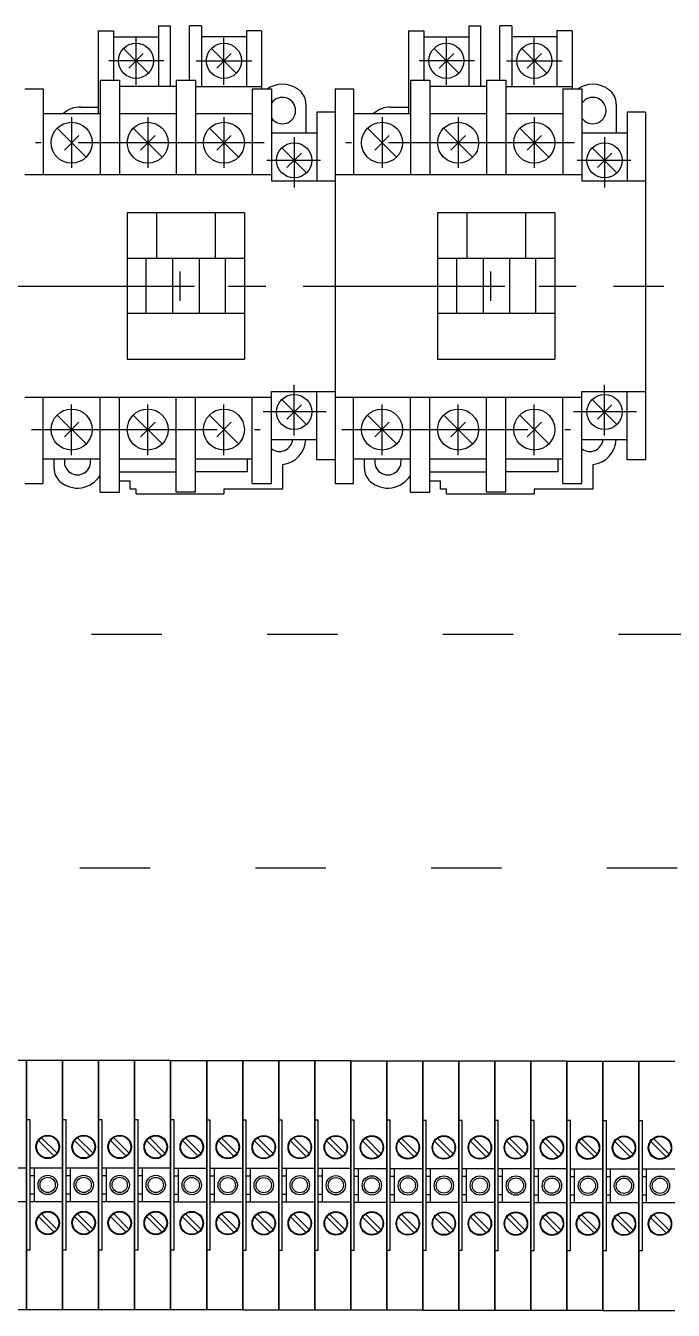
# Model space of a CAD drawing. Header units: millimetres. Extents: x 14879 to 38758, y -20740 to 1136.
# Drawn here: x 35480.9 to 35591.5, y -7369.6 to -7150.2 of the extents above; entities that cross this region are included whole.
import ezdxf

# ---------------------------------------------------------------- set-up
doc = ezdxf.new("R2010")
doc.units = ezdxf.units.MM
for name, pattern in [('ACAD_ISO03W100', [30, 12, -18]), ('CENTER', [50.8, 31.75, -6.35, 6.35, -6.35]), ('DOT', [0.559539, 0, -0.27977, 0, -0.27977])]:
    doc.linetypes.add(name, pattern=pattern)
for name, color, linetype in [('0A', 7, 'Continuous'), ('0B', 6, 'Continuous'), ('0C', 3, 'Continuous'), ('0D', 2, 'Continuous'), ('1', 7, 'Continuous'), ('10', 6, 'CENTER')]:
    doc.layers.add(name, color=color, linetype=linetype)

msp = doc.modelspace()

# ---------------------------------------------------------------- linework, layer by layer
at = {"color": 1, "linetype": 'ACAD_ISO03W100'}
msp.add_lwpolyline([(35012.11, -7294.11), (35012.11, -7254.11), (35622.12, -7254.11), (35622.12, -7294.11)], close=True, dxfattribs=at)
at = {"layer": '0A', "color": 7, "linetype": 'Continuous'}
for p, q in [((35507.23, -7192.16), (35507.23, -7197.16)), ((35560.23, -7192.16), (35560.23, -7197.16)), ((35504.73, -7194.66), (35509.73, -7194.66)), ((35557.73, -7194.66), (35562.73, -7194.66))]:
    msp.add_line(p, q, dxfattribs=at)
at = {"layer": '0B', "color": 6, "linetype": 'Continuous'}
for p, q in [((35503.58, -7150.16), (35503.58, -7152.06)), ((35503.58, -7150.16), (35505.63, -7150.16)), ((35505.63, -7160.56), (35505.63, -7150.16)), ((35508.83, -7159.46), (35508.83, -7150.16)), ((35510.88, -7150.16), (35508.83, -7150.16)), ((35510.88, -7150.16), (35510.88, -7152.06)), ((35556.58, -7150.16), (35556.58, -7152.06)), ((35556.58, -7150.16), (35558.63, -7150.16)), ((35558.63, -7160.56), (35558.63, -7150.16)), ((35561.83, -7159.46), (35561.83, -7150.16)), ((35563.88, -7150.16), (35561.83, -7150.16)), ((35563.88, -7150.16), (35563.88, -7152.06)), ((35493.28, -7151.06), (35493.28, -7164.06)), ((35493.28, -7151.06), (35495.88, -7151.06)), ((35495.88, -7151.06), (35495.88, -7152.06)), ((35495.88, -7152.06), (35503.58, -7152.06)), ((35518.58, -7152.06), (35510.88, -7152.06)), ((35521.18, -7151.06), (35518.58, -7151.06)), ((35518.58, -7151.06), (35518.58, -7152.06)), ((35521.18, -7151.06), (35521.18, -7160.96)), ((35546.28, -7151.06), (35546.28, -7164.06)), ((35546.28, -7151.06), (35548.88, -7151.06)), ((35548.88, -7151.06), (35548.88, -7152.06)), ((35548.88, -7152.06), (35556.58, -7152.06)), ((35571.58, -7152.06), (35563.88, -7152.06)), ((35574.18, -7151.06), (35571.58, -7151.06)), ((35571.58, -7151.06), (35571.58, -7152.06)), ((35574.18, -7151.06), (35574.18, -7160.96)), ((35506.58, -7159.46), (35508.83, -7159.46)), ((35506.58, -7159.46), (35506.58, -7160.56)), ((35559.58, -7159.46), (35561.83, -7159.46)), ((35559.58, -7159.46), (35559.58, -7160.56)), ((35480.73, -7160.96), (35483.88, -7160.96)), ((35483.88, -7160.96), (35483.88, -7165.16)), ((35506.58, -7160.56), (35505.63, -7160.56)), ((35521.18, -7160.96), (35522.17, -7160.96)), ((35533.73, -7160.96), (35536.88, -7160.96)), ((35533.73, -7160.96), (35533.73, -7228.36)), ((35536.88, -7160.96), (35536.88, -7165.16)), ((35559.58, -7160.56), (35558.63, -7160.56)), ((35574.18, -7160.96), (35575.17, -7160.96)), ((35528.73, -7163.54), (35528.73, -7168.46)), ((35581.73, -7163.54), (35581.73, -7168.46)), ((35483.88, -7165.16), (35487.28, -7165.16)), ((35490.23, -7164.06), (35493.28, -7164.06)), ((35533.73, -7164.96), (35530.58, -7164.96)), ((35530.58, -7164.96), (35530.58, -7168.46)), ((35533.73, -7164.96), (35533.73, -7224.36)), ((35536.88, -7165.16), (35540.28, -7165.16)), ((35543.23, -7164.06), (35546.28, -7164.06)), ((35586.73, -7164.96), (35583.58, -7164.96)), ((35583.58, -7164.96), (35583.58, -7168.46)), ((35586.73, -7164.96), (35586.73, -7224.36)), ((35528.73, -7168.46), (35530.58, -7168.46)), ((35581.73, -7168.46), (35583.58, -7168.46)), ((35528.73, -7220.86), (35530.58, -7220.86)), ((35530.58, -7224.36), (35530.58, -7220.86)), ((35581.73, -7220.86), (35583.58, -7220.86)), ((35583.58, -7224.36), (35583.58, -7220.86)), ((35483.88, -7224.16), (35485.73, -7224.16)), ((35483.88, -7228.36), (35483.88, -7224.16)), ((35485.73, -7225.78), (35485.73, -7224.16)), ((35524.73, -7225.13), (35524.73, -7229.36)), ((35533.73, -7224.36), (35530.58, -7224.36)), ((35536.88, -7224.16), (35538.73, -7224.16)), ((35536.88, -7228.36), (35536.88, -7224.16)), ((35538.73, -7225.78), (35538.73, -7224.16)), ((35577.73, -7225.13), (35577.73, -7229.36)), ((35586.73, -7224.36), (35583.58, -7224.36)), ((35493.58, -7229.86), (35493.58, -7226.99)), ((35546.58, -7229.86), (35546.58, -7226.99)), ((35480.73, -7228.36), (35483.88, -7228.36)), ((35493.58, -7229.86), (35496.88, -7229.86)), ((35496.88, -7229.86), (35496.88, -7227.96)), ((35498.73, -7227.96), (35496.88, -7227.96)), ((35498.73, -7229.36), (35498.73, -7227.96)), ((35499.73, -7229.36), (35498.73, -7229.36)), ((35499.73, -7230.16), (35499.73, -7229.36)), ((35514.73, -7229.36), (35514.73, -7230.16)), ((35524.73, -7229.36), (35514.73, -7229.36)), ((35533.73, -7228.36), (35536.88, -7228.36)), ((35546.58, -7229.86), (35549.88, -7229.86)), ((35549.88, -7229.86), (35549.88, -7227.96)), ((35551.73, -7227.96), (35549.88, -7227.96)), ((35551.73, -7229.36), (35551.73, -7227.96)), ((35552.73, -7229.36), (35551.73, -7229.36)), ((35552.73, -7230.16), (35552.73, -7229.36)), ((35567.73, -7229.36), (35567.73, -7230.16)), ((35577.73, -7229.36), (35567.73, -7229.36)), ((35499.73, -7230.16), (35514.73, -7230.16)), ((35552.73, -7230.16), (35567.73, -7230.16))]:
    msp.add_line(p, q, dxfattribs=at)
for centre, radius, start, end in [((35524.73, -7164.66), 4.5, 55.3083, 124.692), ((35524.73, -7164.66), 4.5, 48.1896, 55.3083), ((35525.73, -7163.54), 3, 0, 48.1897), ((35577.73, -7164.66), 4.5, 55.3083, 124.692), ((35577.73, -7164.66), 4.5, 48.1896, 55.3083), ((35578.73, -7163.54), 3, 0, 48.1897), ((35490.23, -7168.56), 4.5, 90.0002, 130.927), ((35543.23, -7168.56), 4.5, 90.0002, 130.927), ((35524.23, -7220.66), 4.5, 276.379, 357.453), ((35577.23, -7220.66), 4.5, 276.379, 357.453), ((35488.73, -7225.78), 3, 180, 228.19), ((35489.73, -7224.66), 4.5, 228.19, 328.822), ((35541.73, -7225.78), 3, 180, 228.19), ((35542.73, -7224.66), 4.5, 228.19, 328.822)]:
    msp.add_arc(centre, radius, start, end, dxfattribs=at)
at = {"layer": '0C', "color": 3, "linetype": 'Continuous'}
for p, q in [((35495.88, -7152.06), (35495.88, -7159.46)), ((35503.58, -7152.06), (35503.58, -7160.56)), ((35510.88, -7152.06), (35510.88, -7160.56)), ((35518.58, -7152.06), (35518.58, -7160.56)), ((35548.88, -7152.06), (35548.88, -7159.46)), ((35556.58, -7152.06), (35556.58, -7160.56)), ((35563.88, -7152.06), (35563.88, -7160.56)), ((35571.58, -7152.06), (35571.58, -7160.56)), ((35493.58, -7159.46), (35496.88, -7159.46)), ((35493.58, -7159.46), (35493.58, -7175.66)), ((35496.88, -7159.46), (35496.88, -7175.66)), ((35508.83, -7159.46), (35509.88, -7159.46)), ((35509.88, -7159.46), (35509.88, -7175.66)), ((35546.58, -7159.46), (35549.88, -7159.46)), ((35546.58, -7159.46), (35546.58, -7175.66)), ((35549.88, -7159.46), (35549.88, -7175.66)), ((35561.83, -7159.46), (35562.88, -7159.46)), ((35562.88, -7159.46), (35562.88, -7175.66)), ((35505.63, -7160.56), (35496.88, -7160.56)), ((35506.58, -7160.56), (35506.58, -7175.66)), ((35509.88, -7160.56), (35521.18, -7160.56)), ((35519.58, -7160.96), (35521.18, -7160.96)), ((35519.58, -7160.96), (35519.58, -7175.66)), ((35522.17, -7160.96), (35522.88, -7160.96)), ((35522.88, -7160.96), (35522.88, -7176.66)), ((35558.63, -7160.56), (35549.88, -7160.56)), ((35559.58, -7160.56), (35559.58, -7175.66)), ((35562.88, -7160.56), (35574.18, -7160.56)), ((35572.58, -7160.96), (35574.18, -7160.96)), ((35572.58, -7160.96), (35572.58, -7175.66)), ((35575.17, -7160.96), (35575.88, -7160.96)), ((35575.88, -7160.96), (35575.88, -7176.66)), ((35483.88, -7165.16), (35483.88, -7175.66)), ((35487.28, -7165.16), (35493.18, -7165.16)), ((35493.18, -7165.16), (35493.58, -7165.16)), ((35493.28, -7164.06), (35493.28, -7165.16)), ((35496.88, -7165.16), (35506.58, -7165.16)), ((35509.88, -7165.16), (35519.58, -7165.16)), ((35536.88, -7165.16), (35536.88, -7175.66)), ((35540.28, -7165.16), (35546.18, -7165.16)), ((35546.18, -7165.16), (35546.58, -7165.16)), ((35546.28, -7164.06), (35546.28, -7165.16)), ((35549.88, -7165.16), (35559.58, -7165.16)), ((35562.88, -7165.16), (35572.58, -7165.16)), ((35522.88, -7168.46), (35528.73, -7168.46)), ((35530.58, -7168.46), (35530.58, -7176.66)), ((35575.88, -7168.46), (35581.73, -7168.46)), ((35583.58, -7168.46), (35583.58, -7176.66)), ((35522.88, -7175.66), (35480.73, -7175.66)), ((35522.88, -7176.66), (35533.73, -7176.66)), ((35575.88, -7175.66), (35533.73, -7175.66)), ((35575.88, -7176.66), (35586.73, -7176.66)), ((35498.23, -7182.16), (35498.23, -7207.16)), ((35518.23, -7182.16), (35498.23, -7182.16)), ((35503.23, -7182.16), (35503.23, -7189.96)), ((35513.23, -7182.16), (35513.23, -7189.96)), ((35518.23, -7182.16), (35518.23, -7207.16)), ((35551.23, -7182.16), (35551.23, -7207.16)), ((35571.23, -7182.16), (35551.23, -7182.16)), ((35556.23, -7182.16), (35556.23, -7189.96)), ((35566.23, -7182.16), (35566.23, -7189.96)), ((35571.23, -7182.16), (35571.23, -7207.16)), ((35518.23, -7189.96), (35498.23, -7189.96)), ((35501.48, -7199.36), (35501.48, -7189.96)), ((35505.98, -7189.96), (35505.98, -7199.36)), ((35510.48, -7189.96), (35510.48, -7199.36)), ((35514.98, -7199.36), (35514.98, -7189.96)), ((35571.23, -7189.96), (35551.23, -7189.96)), ((35554.48, -7199.36), (35554.48, -7189.96)), ((35558.98, -7189.96), (35558.98, -7199.36)), ((35563.48, -7189.96), (35563.48, -7199.36)), ((35567.98, -7199.36), (35567.98, -7189.96)), ((35518.23, -7199.36), (35498.23, -7199.36)), ((35571.23, -7199.36), (35551.23, -7199.36)), ((35498.23, -7207.16), (35518.23, -7207.16)), ((35551.23, -7207.16), (35571.23, -7207.16)), ((35522.88, -7213.66), (35480.73, -7213.66)), ((35483.88, -7224.16), (35483.88, -7213.66)), ((35493.58, -7222.33), (35493.58, -7213.66)), ((35496.88, -7227.96), (35496.88, -7213.66)), ((35506.58, -7229.86), (35506.58, -7213.66)), ((35509.88, -7229.86), (35509.88, -7213.66)), ((35519.58, -7228.36), (35519.58, -7213.66)), ((35522.88, -7212.66), (35533.73, -7212.66)), ((35522.88, -7228.36), (35522.88, -7212.66)), ((35530.58, -7220.86), (35530.58, -7212.66)), ((35575.88, -7213.66), (35533.73, -7213.66)), ((35536.88, -7224.16), (35536.88, -7213.66)), ((35546.58, -7222.33), (35546.58, -7213.66)), ((35549.88, -7227.96), (35549.88, -7213.66)), ((35559.58, -7229.86), (35559.58, -7213.66)), ((35562.88, -7229.86), (35562.88, -7213.66)), ((35572.58, -7228.36), (35572.58, -7213.66)), ((35575.88, -7212.66), (35586.73, -7212.66)), ((35575.88, -7228.36), (35575.88, -7212.66)), ((35583.58, -7220.86), (35583.58, -7212.66)), ((35522.88, -7220.86), (35528.73, -7220.86)), ((35575.88, -7220.86), (35581.73, -7220.86)), ((35493.58, -7226.99), (35493.58, -7222.33)), ((35546.58, -7226.99), (35546.58, -7222.33)), ((35485.73, -7224.16), (35493.58, -7224.16)), ((35496.88, -7224.16), (35506.58, -7224.16)), ((35509.88, -7224.16), (35519.58, -7224.16)), ((35518.73, -7224.16), (35518.73, -7226.36)), ((35538.73, -7224.16), (35546.58, -7224.16)), ((35549.88, -7224.16), (35559.58, -7224.16)), ((35562.88, -7224.16), (35572.58, -7224.16)), ((35571.73, -7224.16), (35571.73, -7226.36)), ((35496.88, -7226.36), (35506.58, -7226.36)), ((35518.73, -7226.36), (35509.88, -7226.36)), ((35549.88, -7226.36), (35559.58, -7226.36)), ((35571.73, -7226.36), (35562.88, -7226.36)), ((35509.88, -7229.86), (35506.58, -7229.86)), ((35519.58, -7228.36), (35522.88, -7228.36)), ((35562.88, -7229.86), (35559.58, -7229.86)), ((35572.58, -7228.36), (35575.88, -7228.36))]:
    msp.add_line(p, q, dxfattribs=at)
for centre, start, end in [((35524.73, -7164.66), 214.692, 145.308), ((35577.73, -7164.66), 214.692, 145.308), ((35524.23, -7220.66), 233.13, 354.9), ((35577.23, -7220.66), 233.13, 354.9), ((35489.73, -7224.66), 167.161, 12.84), ((35542.73, -7224.66), 167.161, 12.84)]:
    msp.add_arc(centre, 2.25, start, end, dxfattribs=at)
at = {"layer": '0D', "color": 2, "linetype": 'Continuous'}
for p, q in [((35501.85, -7158.28), (35497.61, -7154.04)), ((35498.5, -7157.4), (35500.97, -7154.92)), ((35516.85, -7158.28), (35512.61, -7154.04)), ((35513.5, -7157.4), (35515.97, -7154.92)), ((35554.85, -7158.28), (35550.61, -7154.04)), ((35551.5, -7157.4), (35553.97, -7154.92)), ((35569.85, -7158.28), (35565.61, -7154.04)), ((35566.5, -7157.4), (35568.97, -7154.92)), ((35486.26, -7167.68), (35491.21, -7172.63)), ((35499.26, -7167.68), (35504.21, -7172.63)), ((35512.26, -7167.68), (35517.21, -7172.63)), ((35539.26, -7167.68), (35544.21, -7172.63)), ((35552.26, -7167.68), (35557.21, -7172.63)), ((35565.26, -7167.68), (35570.21, -7172.63)), ((35489.97, -7168.92), (35487.5, -7171.4)), ((35502.97, -7168.92), (35500.5, -7171.4)), ((35515.97, -7168.92), (35513.5, -7171.4)), ((35542.97, -7168.92), (35540.5, -7171.4)), ((35555.97, -7168.92), (35553.5, -7171.4)), ((35568.97, -7168.92), (35566.5, -7171.4)), ((35528.85, -7175.28), (35524.61, -7171.04)), ((35525.5, -7174.4), (35527.97, -7171.92)), ((35581.85, -7175.28), (35577.61, -7171.04)), ((35578.5, -7174.4), (35580.97, -7171.92)), ((35528.85, -7218.28), (35524.61, -7214.04)), ((35581.85, -7218.28), (35577.61, -7214.04)), ((35486.26, -7216.68), (35491.21, -7221.63)), ((35499.26, -7216.68), (35504.21, -7221.63)), ((35512.26, -7216.68), (35517.21, -7221.63)), ((35525.5, -7217.4), (35527.97, -7214.92)), ((35539.26, -7216.68), (35544.21, -7221.63)), ((35552.26, -7216.68), (35557.21, -7221.63)), ((35565.26, -7216.68), (35570.21, -7221.63)), ((35578.5, -7217.4), (35580.97, -7214.92)), ((35489.97, -7217.92), (35487.5, -7220.4)), ((35502.97, -7217.92), (35500.5, -7220.4)), ((35515.97, -7217.92), (35513.5, -7220.4)), ((35542.97, -7217.92), (35540.5, -7220.4)), ((35555.97, -7217.92), (35553.5, -7220.4)), ((35568.97, -7217.92), (35566.5, -7220.4))]:
    msp.add_line(p, q, dxfattribs=at)
for centre, radius in [((35499.73, -7156.16), 3), ((35514.73, -7156.16), 3), ((35552.73, -7156.16), 3), ((35567.73, -7156.16), 3), ((35488.73, -7170.16), 3.5), ((35501.73, -7170.16), 3.5), ((35514.73, -7170.16), 3.5), ((35541.73, -7170.16), 3.5), ((35554.73, -7170.16), 3.5), ((35567.73, -7170.16), 3.5), ((35526.73, -7173.16), 3), ((35579.73, -7173.16), 3), ((35526.73, -7216.16), 3), ((35579.73, -7216.16), 3), ((35488.73, -7219.16), 3.5), ((35501.73, -7219.16), 3.5), ((35514.73, -7219.16), 3.5), ((35541.73, -7219.16), 3.5), ((35554.73, -7219.16), 3.5), ((35567.73, -7219.16), 3.5)]:
    msp.add_circle(centre, radius, dxfattribs=at)
at = {"layer": '1', "color": 7}
for p, q in [((35481.04, -7326.96), (35474.89, -7326.96)), ((35481.04, -7369.48), (35481.04, -7326.96)), ((35481.04, -7326.97), (35481.04, -7337.1)), ((35487.19, -7326.97), (35481.04, -7326.97)), ((35487.19, -7369.5), (35487.19, -7326.97)), ((35487.19, -7326.97), (35487.19, -7337.1)), ((35493.34, -7326.97), (35487.19, -7326.97)), ((35493.34, -7369.5), (35493.34, -7326.97)), ((35493.34, -7326.97), (35493.34, -7337.1)), ((35499.49, -7326.97), (35493.34, -7326.97)), ((35499.49, -7369.5), (35499.49, -7326.97)), ((35499.49, -7326.98), (35499.49, -7337.11)), ((35505.64, -7326.98), (35499.49, -7326.98)), ((35505.64, -7369.51), (35505.64, -7326.98)), ((35505.64, -7327), (35505.64, -7337.12)), ((35511.79, -7327), (35505.64, -7327)), ((35511.79, -7369.52), (35511.79, -7327)), ((35511.79, -7327.01), (35511.79, -7337.13)), ((35517.94, -7327.01), (35511.79, -7327.01)), ((35517.94, -7369.53), (35517.94, -7327.01)), ((35517.94, -7327.02), (35517.94, -7337.15)), ((35524.09, -7327.02), (35517.94, -7327.02)), ((35524.09, -7369.55), (35524.09, -7327.02)), ((35524.09, -7327.02), (35524.09, -7337.15)), ((35530.24, -7327.02), (35524.09, -7327.02)), ((35530.24, -7369.55), (35530.24, -7327.02)), ((35530.24, -7327.03), (35530.24, -7337.16)), ((35536.39, -7327.03), (35530.24, -7327.03)), ((35536.39, -7369.56), (35536.39, -7327.03)), ((35536.39, -7327.05), (35536.39, -7337.17)), ((35542.54, -7327.05), (35536.39, -7327.05)), ((35542.54, -7369.57), (35542.54, -7327.05)), ((35542.54, -7327.06), (35542.54, -7337.18)), ((35548.69, -7327.06), (35542.54, -7327.06)), ((35548.69, -7369.58), (35548.69, -7327.06)), ((35548.69, -7327.07), (35548.69, -7337.2)), ((35554.84, -7327.07), (35548.69, -7327.07)), ((35554.84, -7369.6), (35554.84, -7327.07)), ((35554.84, -7327.07), (35554.84, -7337.2)), ((35560.99, -7327.07), (35554.84, -7327.07)), ((35560.99, -7369.6), (35560.99, -7327.07)), ((35560.99, -7327.08), (35560.99, -7337.21)), ((35567.14, -7327.08), (35560.99, -7327.08)), ((35567.14, -7369.61), (35567.14, -7327.08)), ((35567.14, -7327.1), (35567.14, -7337.22)), ((35573.29, -7327.1), (35567.14, -7327.1)), ((35573.29, -7369.62), (35573.29, -7327.1)), ((35573.29, -7327.11), (35573.29, -7337.23)), ((35579.44, -7327.11), (35573.29, -7327.11)), ((35579.44, -7369.63), (35579.44, -7327.11)), ((35579.44, -7327.12), (35579.44, -7337.25)), ((35585.59, -7327.12), (35579.44, -7327.12)), ((35585.59, -7369.65), (35585.59, -7327.12)), ((35585.59, -7327.12), (35585.59, -7337.25)), ((35591.74, -7327.12), (35585.59, -7327.12)), ((35481.64, -7337.1), (35481.04, -7337.1)), ((35481.04, -7337.1), (35481.04, -7359.35)), ((35481.64, -7359.35), (35481.64, -7337.1)), ((35487.79, -7337.1), (35487.19, -7337.1)), ((35487.19, -7337.1), (35487.19, -7359.35)), ((35487.79, -7359.35), (35487.79, -7337.1)), ((35493.94, -7337.1), (35493.34, -7337.1)), ((35493.34, -7337.1), (35493.34, -7359.35)), ((35493.94, -7359.35), (35493.94, -7337.1)), ((35500.09, -7337.11), (35499.49, -7337.11)), ((35499.49, -7337.11), (35499.49, -7359.36)), ((35500.09, -7359.36), (35500.09, -7337.11)), ((35506.24, -7337.12), (35505.64, -7337.12)), ((35505.64, -7337.12), (35505.64, -7359.37)), ((35506.24, -7359.37), (35506.24, -7337.12)), ((35512.39, -7337.13), (35511.79, -7337.13)), ((35511.79, -7337.13), (35511.79, -7359.38)), ((35512.39, -7359.38), (35512.39, -7337.13)), ((35518.54, -7337.15), (35517.94, -7337.15)), ((35517.94, -7337.15), (35517.94, -7359.4)), ((35518.54, -7359.4), (35518.54, -7337.15)), ((35524.69, -7337.15), (35524.09, -7337.15)), ((35524.09, -7337.15), (35524.09, -7359.4)), ((35524.69, -7359.4), (35524.69, -7337.15)), ((35530.84, -7337.16), (35530.24, -7337.16)), ((35530.24, -7337.16), (35530.24, -7359.41)), ((35530.84, -7359.41), (35530.84, -7337.16)), ((35536.99, -7337.17), (35536.39, -7337.17)), ((35536.39, -7337.17), (35536.39, -7359.42)), ((35536.99, -7359.42), (35536.99, -7337.17)), ((35543.14, -7337.18), (35542.54, -7337.18)), ((35542.54, -7337.18), (35542.54, -7359.43)), ((35543.14, -7359.43), (35543.14, -7337.18)), ((35549.29, -7337.2), (35548.69, -7337.2)), ((35548.69, -7337.2), (35548.69, -7359.45)), ((35549.29, -7359.45), (35549.29, -7337.2)), ((35555.44, -7337.2), (35554.84, -7337.2)), ((35554.84, -7337.2), (35554.84, -7359.45)), ((35555.44, -7359.45), (35555.44, -7337.2)), ((35561.59, -7337.21), (35560.99, -7337.21)), ((35560.99, -7337.21), (35560.99, -7359.46)), ((35561.59, -7359.46), (35561.59, -7337.21)), ((35567.74, -7337.22), (35567.14, -7337.22)), ((35567.14, -7337.22), (35567.14, -7359.47)), ((35567.74, -7359.47), (35567.74, -7337.22)), ((35573.89, -7337.23), (35573.29, -7337.23)), ((35573.29, -7337.23), (35573.29, -7359.48)), ((35573.89, -7359.48), (35573.89, -7337.23)), ((35580.04, -7337.25), (35579.44, -7337.25)), ((35579.44, -7337.25), (35579.44, -7359.5)), ((35580.04, -7359.5), (35580.04, -7337.25)), ((35586.19, -7337.25), (35585.59, -7337.25)), ((35585.59, -7337.25), (35585.59, -7359.5)), ((35586.19, -7359.5), (35586.19, -7337.25)), ((35485.68, -7343.25), (35483.11, -7340.68)), ((35483.61, -7340.19), (35486.18, -7342.76)), ((35491.83, -7343.25), (35489.26, -7340.68)), ((35489.76, -7340.19), (35492.33, -7342.76)), ((35497.98, -7343.25), (35495.41, -7340.68)), ((35495.91, -7340.19), (35498.48, -7342.76)), ((35504.13, -7343.26), (35501.56, -7340.7)), ((35502.06, -7340.2), (35504.63, -7342.77)), ((35510.28, -7343.28), (35507.71, -7340.71)), ((35508.21, -7340.21), (35510.78, -7342.78)), ((35516.43, -7343.29), (35513.86, -7340.72)), ((35514.36, -7340.23), (35516.93, -7342.79)), ((35522.58, -7343.3), (35520.01, -7340.73)), ((35520.51, -7340.24), (35523.08, -7342.81)), ((35528.73, -7343.3), (35526.16, -7340.73)), ((35526.66, -7340.24), (35529.23, -7342.81)), ((35534.88, -7343.31), (35532.31, -7340.75)), ((35532.81, -7340.25), (35535.38, -7342.82)), ((35541.03, -7343.33), (35538.46, -7340.76)), ((35538.96, -7340.26), (35541.53, -7342.83)), ((35547.18, -7343.34), (35544.61, -7340.77)), ((35545.11, -7340.28), (35547.68, -7342.84)), ((35553.33, -7343.35), (35550.76, -7340.78)), ((35551.26, -7340.29), (35553.83, -7342.86)), ((35559.48, -7343.35), (35556.91, -7340.78)), ((35557.41, -7340.29), (35559.98, -7342.86)), ((35565.63, -7343.36), (35563.06, -7340.8)), ((35563.56, -7340.3), (35566.13, -7342.87)), ((35571.78, -7343.38), (35569.21, -7340.81)), ((35569.71, -7340.31), (35572.28, -7342.88)), ((35577.93, -7343.39), (35575.36, -7340.82)), ((35575.86, -7340.33), (35578.43, -7342.89)), ((35584.08, -7343.4), (35581.51, -7340.83)), ((35582.01, -7340.34), (35584.58, -7342.91)), ((35590.23, -7343.4), (35587.66, -7340.83)), ((35588.16, -7340.34), (35590.73, -7342.91)), ((35481.04, -7345.36), (35475.49, -7345.36)), ((35487.19, -7345.37), (35481.64, -7345.37)), ((35482.37, -7346.62), (35482.37, -7345.37)), ((35493.34, -7345.37), (35487.79, -7345.37)), ((35488.52, -7346.62), (35488.52, -7345.37)), ((35499.49, -7345.37), (35493.94, -7345.37)), ((35494.67, -7346.62), (35494.67, -7345.37)), ((35505.64, -7345.38), (35500.09, -7345.38)), ((35500.82, -7346.63), (35500.82, -7345.38)), ((35511.79, -7345.4), (35506.24, -7345.4)), ((35506.97, -7346.65), (35506.97, -7345.4)), ((35517.94, -7345.41), (35512.39, -7345.41)), ((35513.12, -7346.66), (35513.12, -7345.41)), ((35524.09, -7345.42), (35518.54, -7345.42)), ((35519.27, -7346.67), (35519.27, -7345.42)), ((35530.24, -7345.42), (35524.69, -7345.42)), ((35525.42, -7346.67), (35525.42, -7345.42)), ((35536.39, -7345.43), (35530.84, -7345.43)), ((35531.57, -7346.68), (35531.57, -7345.43)), ((35542.54, -7345.45), (35536.99, -7345.45)), ((35537.72, -7346.7), (35537.72, -7345.45)), ((35548.69, -7345.46), (35543.14, -7345.46)), ((35543.87, -7346.71), (35543.87, -7345.46)), ((35554.84, -7345.47), (35549.29, -7345.47)), ((35550.02, -7346.72), (35550.02, -7345.47)), ((35560.99, -7345.47), (35555.44, -7345.47)), ((35556.17, -7346.72), (35556.17, -7345.47)), ((35567.14, -7345.48), (35561.59, -7345.48)), ((35562.32, -7346.73), (35562.32, -7345.48)), ((35573.29, -7345.5), (35567.74, -7345.5)), ((35568.47, -7346.75), (35568.47, -7345.5)), ((35579.44, -7345.51), (35573.89, -7345.51)), ((35574.62, -7346.76), (35574.62, -7345.51)), ((35585.59, -7345.52), (35580.04, -7345.52)), ((35580.77, -7346.77), (35580.77, -7345.52)), ((35591.74, -7345.52), (35586.19, -7345.52)), ((35586.92, -7346.77), (35586.92, -7345.52)), ((35481.64, -7346.62), (35482.37, -7346.62)), ((35482.37, -7349.82), (35482.37, -7346.62)), ((35487.79, -7346.62), (35488.52, -7346.62)), ((35488.52, -7349.82), (35488.52, -7346.62)), ((35493.94, -7346.62), (35494.67, -7346.62)), ((35494.67, -7349.82), (35494.67, -7346.62)), ((35500.09, -7346.63), (35500.82, -7346.63)), ((35500.82, -7349.83), (35500.82, -7346.63)), ((35506.24, -7346.65), (35506.97, -7346.65)), ((35506.97, -7349.85), (35506.97, -7346.65)), ((35512.39, -7346.66), (35513.12, -7346.66)), ((35513.12, -7349.86), (35513.12, -7346.66)), ((35518.54, -7346.67), (35519.27, -7346.67)), ((35519.27, -7349.87), (35519.27, -7346.67)), ((35524.69, -7346.67), (35525.42, -7346.67)), ((35525.42, -7349.87), (35525.42, -7346.67)), ((35530.84, -7346.68), (35531.57, -7346.68)), ((35531.57, -7349.88), (35531.57, -7346.68)), ((35536.99, -7346.7), (35537.72, -7346.7)), ((35537.72, -7349.9), (35537.72, -7346.7)), ((35543.14, -7346.71), (35543.87, -7346.71)), ((35543.87, -7349.91), (35543.87, -7346.71)), ((35549.29, -7346.72), (35550.02, -7346.72)), ((35550.02, -7349.92), (35550.02, -7346.72)), ((35555.44, -7346.72), (35556.17, -7346.72)), ((35556.17, -7349.92), (35556.17, -7346.72)), ((35561.59, -7346.73), (35562.32, -7346.73)), ((35562.32, -7349.93), (35562.32, -7346.73)), ((35567.74, -7346.75), (35568.47, -7346.75)), ((35568.47, -7349.95), (35568.47, -7346.75)), ((35573.89, -7346.76), (35574.62, -7346.76)), ((35574.62, -7349.96), (35574.62, -7346.76)), ((35580.04, -7346.77), (35580.77, -7346.77)), ((35580.77, -7349.97), (35580.77, -7346.77)), ((35586.19, -7346.77), (35586.92, -7346.77)), ((35586.92, -7349.97), (35586.92, -7346.77)), ((35482.37, -7349.82), (35481.64, -7349.82)), ((35482.37, -7351.07), (35482.37, -7349.82)), ((35488.52, -7349.82), (35487.79, -7349.82)), ((35488.52, -7351.07), (35488.52, -7349.82)), ((35494.67, -7349.82), (35493.94, -7349.82)), ((35494.67, -7351.07), (35494.67, -7349.82)), ((35500.82, -7349.83), (35500.09, -7349.83)), ((35500.82, -7351.08), (35500.82, -7349.83)), ((35506.97, -7349.85), (35506.24, -7349.85)), ((35506.97, -7351.1), (35506.97, -7349.85)), ((35513.12, -7349.86), (35512.39, -7349.86)), ((35513.12, -7351.11), (35513.12, -7349.86)), ((35519.27, -7349.87), (35518.54, -7349.87)), ((35519.27, -7351.12), (35519.27, -7349.87)), ((35525.42, -7349.87), (35524.69, -7349.87)), ((35525.42, -7351.12), (35525.42, -7349.87)), ((35531.57, -7349.88), (35530.84, -7349.88)), ((35531.57, -7351.13), (35531.57, -7349.88)), ((35537.72, -7349.9), (35536.99, -7349.9)), ((35537.72, -7351.15), (35537.72, -7349.9)), ((35543.87, -7349.91), (35543.14, -7349.91)), ((35543.87, -7351.16), (35543.87, -7349.91)), ((35550.02, -7349.92), (35549.29, -7349.92)), ((35550.02, -7351.17), (35550.02, -7349.92)), ((35556.17, -7349.92), (35555.44, -7349.92)), ((35556.17, -7351.17), (35556.17, -7349.92)), ((35562.32, -7349.93), (35561.59, -7349.93)), ((35562.32, -7351.18), (35562.32, -7349.93)), ((35568.47, -7349.95), (35567.74, -7349.95)), ((35568.47, -7351.2), (35568.47, -7349.95)), ((35574.62, -7349.96), (35573.89, -7349.96)), ((35574.62, -7351.21), (35574.62, -7349.96)), ((35580.77, -7349.97), (35580.04, -7349.97)), ((35580.77, -7351.22), (35580.77, -7349.97)), ((35586.92, -7349.97), (35586.19, -7349.97)), ((35586.92, -7351.22), (35586.92, -7349.97)), ((35475.49, -7351.06), (35481.04, -7351.06)), ((35481.64, -7351.07), (35487.19, -7351.07)), ((35487.79, -7351.07), (35493.34, -7351.07)), ((35493.94, -7351.07), (35499.49, -7351.07)), ((35500.09, -7351.08), (35505.64, -7351.08)), ((35506.24, -7351.1), (35511.79, -7351.1)), ((35512.39, -7351.11), (35517.94, -7351.11)), ((35518.54, -7351.12), (35524.09, -7351.12)), ((35524.69, -7351.12), (35530.24, -7351.12)), ((35530.84, -7351.13), (35536.39, -7351.13)), ((35536.99, -7351.15), (35542.54, -7351.15)), ((35543.14, -7351.16), (35548.69, -7351.16)), ((35549.29, -7351.17), (35554.84, -7351.17)), ((35555.44, -7351.17), (35560.99, -7351.17)), ((35561.59, -7351.18), (35567.14, -7351.18)), ((35567.74, -7351.2), (35573.29, -7351.2)), ((35573.89, -7351.21), (35579.44, -7351.21)), ((35580.04, -7351.22), (35585.59, -7351.22)), ((35586.19, -7351.22), (35591.74, -7351.22)), ((35485.68, -7356.25), (35483.11, -7353.68)), ((35483.61, -7353.19), (35486.18, -7355.76)), ((35491.83, -7356.25), (35489.26, -7353.68)), ((35489.76, -7353.19), (35492.33, -7355.76)), ((35497.98, -7356.25), (35495.41, -7353.68)), ((35495.91, -7353.19), (35498.48, -7355.76)), ((35504.13, -7356.26), (35501.56, -7353.7)), ((35502.06, -7353.2), (35504.63, -7355.77)), ((35510.28, -7356.28), (35507.71, -7353.71)), ((35508.21, -7353.21), (35510.78, -7355.78)), ((35516.43, -7356.29), (35513.86, -7353.72)), ((35514.36, -7353.23), (35516.93, -7355.79)), ((35522.58, -7356.3), (35520.01, -7353.73)), ((35520.51, -7353.24), (35523.08, -7355.81)), ((35528.73, -7356.3), (35526.16, -7353.73)), ((35526.66, -7353.24), (35529.23, -7355.81)), ((35534.88, -7356.31), (35532.31, -7353.75)), ((35532.81, -7353.25), (35535.38, -7355.82)), ((35541.03, -7356.33), (35538.46, -7353.76)), ((35538.96, -7353.26), (35541.53, -7355.83)), ((35547.18, -7356.34), (35544.61, -7353.77)), ((35545.11, -7353.28), (35547.68, -7355.84)), ((35553.33, -7356.35), (35550.76, -7353.78)), ((35551.26, -7353.29), (35553.83, -7355.86)), ((35559.48, -7356.35), (35556.91, -7353.78)), ((35557.41, -7353.29), (35559.98, -7355.86)), ((35565.63, -7356.36), (35563.06, -7353.8)), ((35563.56, -7353.3), (35566.13, -7355.87)), ((35571.78, -7356.38), (35569.21, -7353.81)), ((35569.71, -7353.31), (35572.28, -7355.88)), ((35577.93, -7356.39), (35575.36, -7353.82)), ((35575.86, -7353.33), (35578.43, -7355.89)), ((35584.08, -7356.4), (35581.51, -7353.83)), ((35582.01, -7353.34), (35584.58, -7355.91)), ((35590.23, -7356.4), (35587.66, -7353.83)), ((35588.16, -7353.34), (35590.73, -7355.91)), ((35481.64, -7359.35), (35481.04, -7359.35)), ((35481.04, -7359.35), (35481.04, -7369.5)), ((35487.79, -7359.35), (35487.19, -7359.35)), ((35487.19, -7359.35), (35487.19, -7369.5)), ((35493.94, -7359.35), (35493.34, -7359.35)), ((35493.34, -7359.35), (35493.34, -7369.5)), ((35500.09, -7359.36), (35499.49, -7359.36)), ((35499.49, -7359.36), (35499.49, -7369.51)), ((35506.24, -7359.37), (35505.64, -7359.37)), ((35505.64, -7359.37), (35505.64, -7369.52)), ((35512.39, -7359.38), (35511.79, -7359.38)), ((35511.79, -7359.38), (35511.79, -7369.53)), ((35518.54, -7359.4), (35517.94, -7359.4)), ((35517.94, -7359.4), (35517.94, -7369.55)), ((35524.69, -7359.4), (35524.09, -7359.4)), ((35524.09, -7359.4), (35524.09, -7369.55)), ((35530.84, -7359.41), (35530.24, -7359.41)), ((35530.24, -7359.41), (35530.24, -7369.56)), ((35536.99, -7359.42), (35536.39, -7359.42)), ((35536.39, -7359.42), (35536.39, -7369.57)), ((35543.14, -7359.43), (35542.54, -7359.43)), ((35542.54, -7359.43), (35542.54, -7369.58)), ((35549.29, -7359.45), (35548.69, -7359.45)), ((35548.69, -7359.45), (35548.69, -7369.6)), ((35555.44, -7359.45), (35554.84, -7359.45)), ((35554.84, -7359.45), (35554.84, -7369.6)), ((35561.59, -7359.46), (35560.99, -7359.46)), ((35560.99, -7359.46), (35560.99, -7369.61)), ((35567.74, -7359.47), (35567.14, -7359.47)), ((35567.14, -7359.47), (35567.14, -7369.62)), ((35573.89, -7359.48), (35573.29, -7359.48)), ((35573.29, -7359.48), (35573.29, -7369.63)), ((35580.04, -7359.5), (35579.44, -7359.5)), ((35579.44, -7359.5), (35579.44, -7369.65)), ((35586.19, -7359.5), (35585.59, -7359.5)), ((35585.59, -7359.5), (35585.59, -7369.65)), ((35474.89, -7369.48), (35481.04, -7369.48)), ((35481.04, -7369.5), (35487.19, -7369.5)), ((35487.19, -7369.5), (35493.34, -7369.5)), ((35493.34, -7369.5), (35499.49, -7369.5)), ((35499.49, -7369.51), (35505.64, -7369.51)), ((35505.64, -7369.52), (35511.79, -7369.52)), ((35511.79, -7369.53), (35517.94, -7369.53)), ((35517.94, -7369.55), (35524.09, -7369.55)), ((35524.09, -7369.55), (35530.24, -7369.55)), ((35530.24, -7369.56), (35536.39, -7369.56)), ((35536.39, -7369.57), (35542.54, -7369.57)), ((35542.54, -7369.58), (35548.69, -7369.58)), ((35548.69, -7369.6), (35554.84, -7369.6)), ((35554.84, -7369.6), (35560.99, -7369.6)), ((35560.99, -7369.61), (35567.14, -7369.61)), ((35567.14, -7369.62), (35573.29, -7369.62)), ((35573.29, -7369.63), (35579.44, -7369.63)), ((35579.44, -7369.65), (35585.59, -7369.65)), ((35585.59, -7369.65), (35591.74, -7369.65))]:
    msp.add_line(p, q, dxfattribs=at)
for centre, radius in [((35484.64, -7341.72), 2), ((35484.64, -7341.72), 1.9), ((35490.79, -7341.72), 2), ((35490.79, -7341.72), 1.9), ((35496.94, -7341.72), 2), ((35496.94, -7341.72), 1.9), ((35503.09, -7341.73), 2), ((35503.09, -7341.73), 1.9), ((35509.24, -7341.75), 2), ((35509.24, -7341.75), 1.9), ((35515.39, -7341.76), 2), ((35515.39, -7341.76), 1.9), ((35521.54, -7341.77), 2), ((35521.54, -7341.77), 1.9), ((35527.69, -7341.77), 2), ((35527.69, -7341.77), 1.9), ((35533.84, -7341.78), 2), ((35533.84, -7341.78), 1.9), ((35539.99, -7341.8), 2), ((35539.99, -7341.8), 1.9), ((35546.14, -7341.81), 2), ((35546.14, -7341.81), 1.9), ((35552.29, -7341.82), 2), ((35552.29, -7341.82), 1.9), ((35558.44, -7341.82), 2), ((35558.44, -7341.82), 1.9), ((35564.59, -7341.83), 2), ((35564.59, -7341.83), 1.9), ((35570.74, -7341.85), 2), ((35570.74, -7341.85), 1.9), ((35576.89, -7341.86), 2), ((35576.89, -7341.86), 1.9), ((35583.04, -7341.87), 2), ((35583.04, -7341.87), 1.9), ((35589.19, -7341.87), 2), ((35589.19, -7341.87), 1.9), ((35484.64, -7348.22), 1.65), ((35484.64, -7348.22), 1.3), ((35490.79, -7348.22), 1.65), ((35490.79, -7348.22), 1.3), ((35496.94, -7348.22), 1.65), ((35496.94, -7348.22), 1.3), ((35503.09, -7348.23), 1.65), ((35503.09, -7348.23), 1.3), ((35509.24, -7348.25), 1.65), ((35509.24, -7348.25), 1.3), ((35515.39, -7348.26), 1.65), ((35515.39, -7348.26), 1.3), ((35521.54, -7348.27), 1.65), ((35521.54, -7348.27), 1.3), ((35527.69, -7348.27), 1.65), ((35527.69, -7348.27), 1.3), ((35533.84, -7348.28), 1.65), ((35533.84, -7348.28), 1.3), ((35539.99, -7348.3), 1.65), ((35539.99, -7348.3), 1.3), ((35546.14, -7348.31), 1.65), ((35546.14, -7348.31), 1.3), ((35552.29, -7348.32), 1.65), ((35552.29, -7348.32), 1.3), ((35558.44, -7348.32), 1.65), ((35558.44, -7348.32), 1.3), ((35564.59, -7348.33), 1.65), ((35564.59, -7348.33), 1.3), ((35570.74, -7348.35), 1.65), ((35570.74, -7348.35), 1.3), ((35576.89, -7348.36), 1.65), ((35576.89, -7348.36), 1.3), ((35583.04, -7348.37), 1.65), ((35583.04, -7348.37), 1.3), ((35589.19, -7348.37), 1.65), ((35589.19, -7348.37), 1.3), ((35484.64, -7354.72), 2), ((35490.79, -7354.72), 2), ((35496.94, -7354.72), 2), ((35503.09, -7354.73), 2), ((35509.24, -7354.75), 2), ((35515.39, -7354.76), 2), ((35521.54, -7354.77), 2), ((35527.69, -7354.77), 2), ((35484.64, -7354.72), 1.9), ((35490.79, -7354.72), 1.9), ((35496.94, -7354.72), 1.9), ((35503.09, -7354.73), 1.9), ((35509.24, -7354.75), 1.9), ((35515.39, -7354.76), 1.9), ((35521.54, -7354.77), 1.9), ((35527.69, -7354.77), 1.9), ((35533.84, -7354.78), 2), ((35533.84, -7354.78), 1.9), ((35539.99, -7354.8), 2), ((35539.99, -7354.8), 1.9), ((35546.14, -7354.81), 2), ((35546.14, -7354.81), 1.9), ((35552.29, -7354.82), 2), ((35552.29, -7354.82), 1.9), ((35558.44, -7354.82), 2), ((35558.44, -7354.82), 1.9), ((35564.59, -7354.83), 2), ((35564.59, -7354.83), 1.9), ((35570.74, -7354.85), 2), ((35570.74, -7354.85), 1.9), ((35576.89, -7354.86), 2), ((35576.89, -7354.86), 1.9), ((35583.04, -7354.87), 2), ((35583.04, -7354.87), 1.9), ((35589.19, -7354.87), 2), ((35589.19, -7354.87), 1.9)]:
    msp.add_circle(centre, radius, dxfattribs=at)
at = {"layer": '1', "color": 7, "linetype": 'DOT'}
for p in [(35481.04, -7330.72), (35487.19, -7330.72), (35493.34, -7330.72), (35499.49, -7330.73), (35505.64, -7330.75), (35511.79, -7330.76), (35517.94, -7330.77), (35524.09, -7330.77), (35530.24, -7330.78), (35536.39, -7330.8), (35542.54, -7330.81), (35548.69, -7330.82), (35554.84, -7330.82), (35560.99, -7330.83), (35567.14, -7330.85), (35573.29, -7330.86), (35579.44, -7330.87), (35585.59, -7330.87)]:
    msp.add_point(p, dxfattribs=at)
at = {"layer": '10', "color": 6, "linetype": 'CENTER'}
for p, q in [((35499.73, -7160.26), (35499.73, -7152.25)), ((35514.73, -7160.26), (35514.73, -7152.25)), ((35552.73, -7160.26), (35552.73, -7152.25)), ((35567.73, -7160.26), (35567.73, -7152.25)), ((35504.5, -7156.16), (35495.08, -7156.16)), ((35510.01, -7156.16), (35519.5, -7156.16)), ((35557.5, -7156.16), (35548.08, -7156.16)), ((35563.01, -7156.16), (35572.5, -7156.16)), ((35488.73, -7165.79), (35488.73, -7174.44)), ((35501.73, -7165.79), (35501.73, -7174.44)), ((35514.73, -7165.79), (35514.73, -7174.44)), ((35541.73, -7165.79), (35541.73, -7174.44)), ((35554.73, -7165.79), (35554.73, -7174.44)), ((35567.73, -7165.79), (35567.73, -7174.44)), ((35521.61, -7170.16), (35482.56, -7170.16)), ((35526.73, -7169.23), (35526.73, -7177.8)), ((35574.61, -7170.16), (35535.56, -7170.16)), ((35579.73, -7169.23), (35579.73, -7177.8)), ((35522.05, -7173.16), (35531.2, -7173.16)), ((35575.05, -7173.16), (35584.2, -7173.16)), ((35424.44, -7194.66), (35483.85, -7194.66)), ((35477.44, -7194.66), (35536.85, -7194.66)), ((35530.44, -7194.66), (35589.85, -7194.66)), ((35526.73, -7220.18), (35526.73, -7211.52)), ((35579.73, -7220.18), (35579.73, -7211.52)), ((35488.73, -7223.53), (35488.73, -7214.88)), ((35501.73, -7223.53), (35501.73, -7214.88)), ((35514.73, -7223.53), (35514.73, -7214.88)), ((35532.18, -7216.16), (35521.43, -7216.16)), ((35541.73, -7223.53), (35541.73, -7214.88)), ((35554.73, -7223.53), (35554.73, -7214.88)), ((35567.73, -7223.53), (35567.73, -7214.88)), ((35585.18, -7216.16), (35574.43, -7216.16)), ((35481.86, -7219.16), (35520.9, -7219.16)), ((35534.86, -7219.16), (35573.9, -7219.16))]:
    msp.add_line(p, q, dxfattribs=at)

doc.saveas('drawing.dxf')
